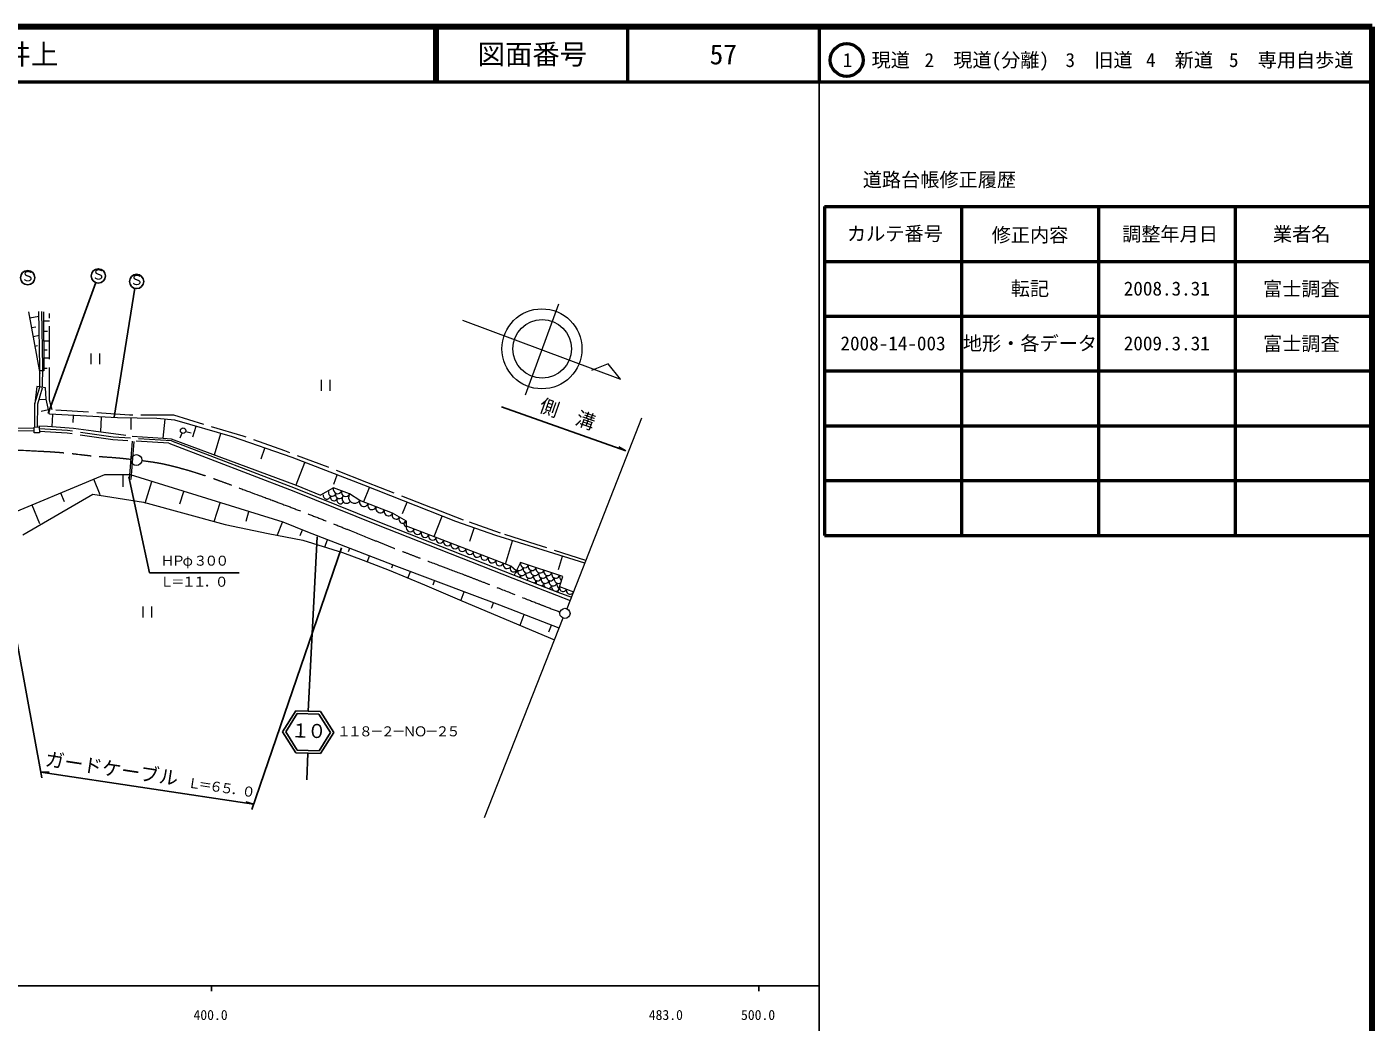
# Model space of a CAD drawing. Units: millimetres, scale not verified. Extents: x 175845757 to 176485757, y 60503629 to 60863629.
# Drawn here: x 176240052 to 176485757, y 60681986 to 60863629 of the extents above; entities that cross this region are included whole.
import ezdxf
from ezdxf.enums import TextEntityAlignment as Align

# ---------------------------------------------------------------- set-up
doc = ezdxf.new("R2010")
doc.units = ezdxf.units.MM
doc.header["$LTSCALE"] = 1000
doc.linetypes.add('CHAIN', pattern=[18.5, 12, -1.5, 3.5, -1.5])
doc.linetypes.add('DASHED', pattern=[7.5, 6, -1.5])
for name, color, linetype, lineweight in [('M-BGD', 7, 'Continuous', 13), ('M-BMK', 2, 'CHAIN', 13), ('M-STR-HTXT', 7, 'Continuous', 25), ('M-STR-STR3', 7, 'Continuous', 13), ('M-STR-STRC', 7, 'Continuous', 25), ('M-TTL', 2, 'Continuous', 140), ('M-TTL-BAND', 7, 'Continuous', 25), ('M-TTL-FRAM', 2, 'Continuous', 50), ('M-TTL-LINE', 7, 'Continuous', 50)]:
    doc.layers.add(name, color=color, linetype=linetype, lineweight=lineweight)
doc.layers.add('M-BMK-HTXT', color=7, linetype='Continuous')
doc.layers.add('M-TTL-TXT', color=7, linetype='Continuous')
doc.styles.add('ＭＳ ゴシック', font='')
doc.styles.get('ＭＳ ゴシック').set_extended_font_data('MS Gothic')

msp = doc.modelspace()

# ---------------------------------------------------------------- linework, layer by layer
at = {"layer": 'M-BGD'}
for p, q in [((176337132, 60813031), (176331038, 60796406)), ((176240324, 60811632), (176242423, 60800392)), ((176242273, 60810763), (176240547, 60810440)), ((176242432, 60801574), (176242258, 60811668)), ((176242932, 60801583), (176242757, 60811677)), ((176243095, 60811619), (176243159, 60800871)), ((176244175, 60809921), (176243105, 60809915)), ((176319636, 60810083), (176348478, 60799355)), ((176241695, 60808851), (176240872, 60808697)), ((176242333, 60807291), (176241175, 60807075)), ((176243803, 60808039), (176243116, 60808035)), ((176241995, 60805403), (176241504, 60805312)), ((176244183, 60806272), (176243127, 60806266)), ((176243774, 60804622), (176243137, 60804618)), ((176244190, 60803145), (176243145, 60803139)), ((176251812, 60802049), (176251812, 60804049)), ((176253312, 60804049), (176253312, 60802049)), ((176242914, 60800884), (176242297, 60800884)), ((176242297, 60800884), (176242361, 60800884)), ((176242404, 60797904), (176242432, 60801574)), ((176242904, 60797900), (176242932, 60801570)), ((176243172, 60800871), (176242914, 60800884)), ((176243777, 60801283), (176243157, 60801279)), ((176243159, 60800871), (176243172, 60800871)), ((176346231, 60802135), (176343170, 60800928)), ((176348478, 60799355), (176346231, 60802135)), ((176241836, 60797985), (176241526, 60794923)), ((176241526, 60794923), (176242404, 60797904)), ((176243464, 60797753), (176241836, 60797985)), ((176242026, 60794850), (176242884, 60797763)), ((176243581, 60795659), (176243464, 60797753)), ((176293863, 60797224), (176293863, 60799224)), ((176295363, 60799224), (176295363, 60797224)), ((176241508, 60790593), (176241526, 60794923)), ((176242346, 60795646), (176243578, 60795714)), ((176244201, 60792946), (176243581, 60795659)), ((176242008, 60790591), (176242026, 60794850)), ((176242668, 60793467), (176244012, 60793774)), ((176256607, 60792286), (176244201, 60792946)), ((176244686, 60790683), (176244804, 60792913)), ((176248479, 60791449), (176248546, 60792715)), ((176241357, 60790590), (176242312, 60790610)), ((176241397, 60789556), (176241357, 60790590)), ((176242312, 60790610), (176242322, 60789566)), ((176253563, 60789714), (176253707, 60792440)), ((176263779, 60792170), (176256607, 60792286)), ((176259090, 60790118), (176259125, 60792246)), ((176267074, 60791860), (176263779, 60792170)), ((176264969, 60788538), (176265298, 60792027)), ((176277619, 60788797), (176267074, 60791860)), ((176270388, 60788827), (176270943, 60790736)), ((176352286, 60792239), (176338691, 60757438)), ((176242322, 60789566), (176241397, 60789556)), ((176259306, 60787988), (176258719, 60781045)), ((176259605, 60787962), (176259018, 60781020)), ((176264969, 60788538), (176266392, 60788437)), ((176266001, 60787630), (176288836, 60778896)), ((176266392, 60788437), (176289237, 60779982)), ((176266442, 60788103), (176289055, 60779454)), ((176274342, 60785518), (176275475, 60789420)), ((176288474, 60785037), (176277619, 60788797)), ((176282815, 60784792), (176283497, 60786761)), ((176301616, 60779997), (176288474, 60785037)), ((176289231, 60780071), (176290794, 60784147)), ((176254235, 60781867), (176234216, 60773511)), ((176253455, 60778239), (176252282, 60781052)), ((176258979, 60781867), (176254235, 60781867)), ((176257619, 60779662), (176257619, 60781867)), ((176286875, 60773207), (176258979, 60781867)), ((176261677, 60776711), (176262900, 60780650)), ((176296090, 60780192), (176296733, 60781869)), ((176239301, 60770931), (176252072, 60778369)), ((176246920, 60776975), (176246266, 60778541)), ((176252072, 60778369), (176261334, 60776895)), ((176268002, 60776606), (176268699, 60778849)), ((176288836, 60778896), (176303913, 60772811)), ((176289055, 60779454), (176304136, 60773368)), ((176289237, 60779982), (176293685, 60778145)), ((176296061, 60779472), (176293685, 60778145)), ((176298995, 60778424), (176296061, 60779472)), ((176300847, 60777166), (176298995, 60778424)), ((176318402, 60773329), (176301616, 60779997)), ((176301618, 60777005), (176302644, 60779589)), ((176242440, 60772916), (176241009, 60776346)), ((176261334, 60776895), (176276280, 60772825)), ((176274274, 60773353), (176275340, 60776788)), ((176306856, 60774896), (176300847, 60777166)), ((176308679, 60774786), (176309504, 60776864)), ((176276280, 60772825), (176284139, 60771141)), ((176280083, 60773446), (176280612, 60775151)), ((176285822, 60770940), (176286745, 60773258)), ((176291358, 60771422), (176286875, 60773207)), ((176303913, 60772811), (176328806, 60763001)), ((176304136, 60773368), (176329025, 60763560)), ((176309371, 60773393), (176306856, 60774896)), ((176309371, 60772485), (176309371, 60773393)), ((176314449, 60770589), (176315927, 60774312)), ((176325729, 60770770), (176318402, 60773329)), ((176284139, 60771141), (176290454, 60769949)), ((176289992, 60770799), (176290392, 60771806)), ((176307644, 60765143), (176291358, 60771422)), ((176328447, 60765218), (176309371, 60772485)), ((176320945, 60769782), (176321772, 60772152)), ((176334375, 60768134), (176325729, 60770770)), ((176290454, 60769949), (176297681, 60767703)), ((176294489, 60768738), (176294985, 60770024)), ((176298820, 60767860), (176299043, 60768459)), ((176327441, 60765586), (176328742, 60769852)), ((176341939, 60765752), (176334375, 60768134)), ((176297681, 60767703), (176301470, 60766300)), ((176301470, 60766300), (176306241, 60764475)), ((176302251, 60766055), (176302643, 60767071)), ((176306693, 60764891), (176306901, 60765430)), ((176330229, 60765882), (176329025, 60763560)), ((176337950, 60763332), (176330229, 60765882)), ((176337125, 60764618), (176337884, 60767029)), ((176306241, 60764475), (176312697, 60761809)), ((176321377, 60759940), (176307644, 60765143)), ((176309655, 60763040), (176310099, 60764213)), ((176329445, 60764370), (176328447, 60765218)), ((176328806, 60763001), (176336797, 60759898)), ((176329025, 60763560), (176337011, 60760458)), ((176337011, 60760458), (176337950, 60763332)), ((176312697, 60761809), (176319503, 60758862)), ((176314256, 60761824), (176314525, 60762536)), ((176337358, 60761520), (176339892, 60760512)), ((176319385, 60759074), (176319922, 60760491)), ((176319503, 60758862), (176336393, 60751731)), ((176326444, 60758103), (176321377, 60759940)), ((176324938, 60757541), (176325294, 60758520)), ((176337252, 60753911), (176326444, 60758103)), ((176336797, 60759898), (176339294, 60758961)), ((176337011, 60760458), (176339505, 60759523)), ((176261291, 60755862), (176261291, 60757862)), ((176262791, 60757862), (176262791, 60755862)), ((176337957, 60755700), (176323602, 60719274)), ((176330121, 60754420), (176330882, 60756382)), ((176335357, 60753204), (176335843, 60754458))]:
    msp.add_line(p, q, dxfattribs=at)
at = {"layer": 'M-BGD', "linetype": 'DASHED'}
for p, q in [((176244206, 60795490), (176244172, 60811310)), ((176244658, 60793751), (176244206, 60795490)), ((176258809, 60792778), (176244658, 60793751)), ((176266876, 60792743), (176258809, 60792778)), ((176279532, 60788919), (176266876, 60792743)), ((176237642, 60790452), (176241364, 60790409)), ((176242259, 60790789), (176243798, 60790761)), ((176247457, 60789962), (176242315, 60790297)), ((176243798, 60790761), (176248558, 60790369)), ((176248558, 60790369), (176252197, 60789893)), ((176237636, 60789952), (176241358, 60789909)), ((176247405, 60789465), (176242320, 60789796)), ((176255737, 60788261), (176247405, 60789465)), ((176255788, 60788759), (176247457, 60789962)), ((176252197, 60789893), (176259280, 60788941)), ((176266001, 60787630), (176255737, 60788261)), ((176266442, 60788103), (176255788, 60788759)), ((176259280, 60788941), (176264969, 60788538)), ((176287146, 60786241), (176279532, 60788919)), ((176295074, 60783251), (176287146, 60786241)), ((176302166, 60780504), (176295074, 60783251)), ((176314127, 60775811), (176302166, 60780504)), ((176319794, 60773585), (176314127, 60775811)), ((176326539, 60771256), (176319794, 60773585)), ((176333076, 60769170), (176326539, 60771256)), ((176342131, 60766243), (176333076, 60769170))]:
    msp.add_line(p, q, dxfattribs=at)
at = {"layer": 'M-BGD'}
for centre, radius in [((176334119, 60804871), 7304), ((176334179, 60804859), 5355)]:
    msp.add_circle(centre, radius, dxfattribs=at)
for centre, radius, start, end in [((176294829, 60778118), 678, 169.79603, 349.79603), ((176295804, 60778652), 677, 165.14139, 345.14139), ((176296124, 60777798), 659, 162.29957, 342.29957), ((176296794, 60779210), 779, 160.34618, 340.34618), ((176297139, 60778265), 714, 162.58203, 342.58203), ((176298262, 60778686), 779, 160.34618, 340.34618), ((176298421, 60777504), 813, 137.663, 317.663), ((176299921, 60777795), 1119, 145.81388, 325.81388), ((176297299, 60777237), 656, 146.63363, 326.63363), ((176301598, 60776883), 803, 159.29807, 339.29807), ((176303100, 60776315), 803, 159.29807, 339.29807), ((176304603, 60775747), 803, 159.29807, 339.29807), ((176306105, 60775179), 803, 159.29807, 339.29807), ((176307485, 60774520), 732, 149.15341, 329.15341), ((176308743, 60773769), 732, 149.15341, 329.15341), ((176309371, 60772939), 454, 90, 270), ((176310053, 60772225), 729, 159.14554, 339.14554), ((176311415, 60771706), 729, 159.14554, 339.14554), ((176312778, 60771187), 729, 159.14554, 339.14554), ((176314140, 60770668), 729, 159.14554, 339.14554), ((176315503, 60770149), 729, 159.14554, 339.14554), ((176316865, 60769630), 729, 159.14554, 339.14554), ((176318228, 60769111), 729, 159.14554, 339.14554), ((176319590, 60768592), 729, 159.14554, 339.14554), ((176320953, 60768073), 729, 159.14554, 339.14554), ((176322315, 60767554), 729, 159.14554, 339.14554), ((176323678, 60767035), 729, 159.14554, 339.14554), ((176325041, 60766516), 729, 159.14554, 339.14554), ((176326403, 60765997), 729, 159.14554, 339.14554), ((176327766, 60765478), 729, 159.14554, 339.14554), ((176329516, 60766117), 750, 323.47014, 341.72058), ((176330941, 60765647), 750, 161.72162, 341.72075), ((176329516, 60766117), 750, 341.72058, 341.72075), ((176330941, 60765647), 750, 161.72075, 161.72162), ((176330464, 60766594), 750, 251.72075, 251.98882), ((176328946, 60764794), 655, 139.61755, 319.61755), ((176329046, 60764693), 750, 284.67403, 341.72075), ((176329993, 60765170), 750, 233.47, 341.72075), ((176330470, 60764222), 750, 161.72075, 341.72075), ((176329523, 60763745), 750, 310.64033, 341.72075), ((176330947, 60763275), 750, 161.72075, 193.82588), ((176331418, 60764699), 750, 161.72075, 341.72075), ((176331895, 60763752), 750, 161.72075, 341.72075), ((176330947, 60763275), 750, 303.72681, 341.72075), ((176332365, 60765176), 750, 161.72075, 341.72075), ((176332842, 60764229), 750, 161.72075, 341.72075), ((176333319, 60763281), 750, 161.72075, 341.72075), ((176333789, 60764706), 750, 161.72075, 341.72075), ((176334266, 60763758), 750, 161.72075, 341.72075), ((176334743, 60762811), 750, 161.72075, 341.72075), ((176335214, 60764235), 750, 161.72075, 341.72075), ((176335691, 60763288), 750, 161.72075, 341.72075), ((176336638, 60763765), 750, 161.72075, 341.72075), ((176337115, 60762817), 750, 161.72075, 309.5719), ((176338062, 60763294), 750, 161.72075, 242.79899), ((176332372, 60762805), 750, 296.1623, 341.72075), ((176333796, 60762334), 750, 161.72075, 210.01653), ((176333796, 60762334), 750, 287.53616, 341.72075), ((176335220, 60761864), 750, 161.72075, 220.72199), ((176335220, 60761864), 750, 276.83069, 341.72075), ((176336168, 60762341), 750, 161.72075, 341.72075), ((176336644, 60761393), 750, 161.72075, 238.91469), ((176336644, 60761393), 750, 258.638, 310.26838), ((176337592, 60761870), 750, 161.72075, 243.17269), ((176337991, 60761268), 682, 158.32691, 338.32691), ((176339258, 60760764), 682, 158.32691, 338.32691)]:
    msp.add_arc(centre, radius, start, end, dxfattribs=at)
at = {"layer": 'M-BMK', "linetype": 'Continuous'}
for centre, radius in [((176260058, 60784578), 988), ((176338333, 60756585), 925)]:
    msp.add_circle(centre, radius, dxfattribs=at)
at = {"layer": 'M-BMK'}
for points in [[(176160947, 60785958), (176163044, 60786313), (176165142, 60786669), (176167251, 60786944), (176169508, 60787238), (176171778, 60787440), (176174052, 60787551), (176176498, 60787671), (176178948, 60787685), (176181396, 60787647), (176184511, 60787600), (176187623, 60787469), (176190737, 60787371), (176197053, 60787173), (176203373, 60787108), (176209694, 60787056), (176217986, 60786988), (176226281, 60786941), (176234563, 60786583), (176236730, 60786490), (176238897, 60786375), (176241066, 60786268), (176243104, 60786168), (176245144, 60786074), (176247175, 60785874), (176248832, 60785710), (176250482, 60785475), (176252140, 60785322), (176253675, 60785181), (176255217, 60785109), (176256752, 60784967), (176257526, 60784896), (176258298, 60784806), (176259071, 60784716)], [(176261042, 60784487), (176262135, 60784347), (176263228, 60784206), (176264310, 60784004), (176265255, 60783828), (176266191, 60783604), (176267122, 60783362), (176268735, 60782944), (176270332, 60782471), (176271914, 60781952), (176274330, 60781159), (176276710, 60780259), (176279094, 60779371), (176281358, 60778528), (176283626, 60777697), (176285888, 60776849), (176289880, 60775353), (176293855, 60773806), (176297814, 60772221), (176300949, 60770966), (176304075, 60769686), (176307218, 60768454), (176312448, 60766402), (176317729, 60764480), (176322972, 60762461), (176325806, 60761369), (176328629, 60760248), (176331457, 60759138), (176332494, 60758731), (176333532, 60758324), (176334572, 60757922), (176335520, 60757554), (176336470, 60757189), (176337420, 60756824)]]:
    msp.add_open_spline(points, degree=3, knots=[0, 0, 0, 0, 1, 1, 1, 2, 2, 2, 3, 3, 3, 4, 4, 4, 5, 5, 5, 6, 6, 6, 7, 7, 7, 8, 8, 8, 9, 9, 9, 10, 10, 10, 11, 11, 11, 11], dxfattribs=at)
at = {"layer": 'M-STR-HTXT'}
for p, q in [((176243909, 60793051), (176252637, 60816959)), ((176255974, 60792416), (176259744, 60815917)), ((176326763, 60794268), (176349456, 60786269)), ((176349456, 60786269), (176348149, 60787006)), ((176262451, 60763968), (176258641, 60781494)), ((176281119, 60720775), (176297503, 60768540)), ((176242803, 60726554), (176235400, 60766889)), ((176278834, 60763968), (176262451, 60763968)), ((176242612, 60727594), (176244112, 60727631)), ((176242612, 60727594), (176281449, 60721737)), ((176281449, 60721737), (176280027, 60722215))]:
    msp.add_line(p, q, dxfattribs=at)
for centre in [(176253098, 60818175), (176240194, 60817861), (176260083, 60817172)]:
    msp.add_circle(centre, 1300, dxfattribs=at)
at = {"layer": 'M-STR-STR3'}
for p, q in [((176268379, 60789480), (176267989, 60788560)), ((176269059, 60789810), (176270029, 60789550))]:
    msp.add_line(p, q, dxfattribs=at)
msp.add_circle((176268582, 60789942), 500, dxfattribs=at)
at = {"layer": 'M-STR-STRC'}
for p, q in [((176293058, 60770572), (176291448, 60738734)), ((176289146, 60738800), (176286736, 60734957)), ((176289146, 60738800), (176293680, 60738670)), ((176293680, 60738670), (176296090, 60734827)), ((176289418, 60738292), (176287326, 60734957)), ((176289418, 60738292), (176293399, 60738178)), ((176293399, 60738178), (176295500, 60734827)), ((176286736, 60734957), (176289146, 60731114)), ((176287326, 60734957), (176289428, 60731606)), ((176295500, 60734827), (176293409, 60731492)), ((176296090, 60734827), (176293680, 60730984)), ((176289146, 60731114), (176293680, 60730984)), ((176289428, 60731606), (176293409, 60731492)), ((176291183, 60726226), (176291368, 60731051))]:
    msp.add_line(p, q, dxfattribs=at)
at = {"layer": 'M-TTL'}
for p, q in [((176485757, 60863629), (175845757, 60863629)), ((176485757, 60503629), (176485757, 60863629))]:
    msp.add_line(p, q, dxfattribs=at)
at = {"layer": 'M-TTL-BAND'}
for p, q in [((176384757, 60503629), (176384757, 60853629)), ((175845757, 60688629), (176384757, 60688629)), ((176273757, 60688629), (176273757, 60687629)), ((176373757, 60688629), (176373757, 60687629))]:
    msp.add_line(p, q, dxfattribs=at)
at = {"layer": 'M-TTL-FRAM'}
for p, q in [((176385757, 60830826), (176385757, 60770826)), ((176385757, 60830826), (176485757, 60830826)), ((176385757, 60770826), (176485757, 60770826))]:
    msp.add_line(p, q, dxfattribs=at)
at = {"layer": 'M-TTL-LINE'}
for p, q in [((176314504, 60863629), (176314504, 60853629)), ((176315004, 60863629), (176315004, 60853629)), ((176349754, 60863629), (176349754, 60853629)), ((176384757, 60863629), (176384757, 60853629)), ((175845757, 60853629), (176485757, 60853629)), ((176410757, 60830826), (176410757, 60770826)), ((176435757, 60830826), (176435757, 60770826)), ((176460757, 60830826), (176460757, 60770826)), ((176385757, 60820826), (176485757, 60820826)), ((176385757, 60810826), (176485757, 60810826)), ((176385757, 60800826), (176485757, 60800826)), ((176385757, 60790826), (176485757, 60790826)), ((176385757, 60780826), (176485757, 60780826))]:
    msp.add_line(p, q, dxfattribs=at)
msp.add_circle((176389788, 60857587), 3000, dxfattribs=at)

# ---------------------------------------------------------------- texts
at = {"layer": 'M-BMK-HTXT', "style": 'ＭＳ ゴシック'}
for s, p in [('１', (176296712, 60733587)), ('１', (176298712, 60733587)), ('８', (176300712, 60733587)), ('２', (176304712, 60733587)), ('Ｎ', (176308712, 60733587)), ('Ｏ', (176310712, 60733587)), ('２', (176314712, 60733587)), ('５', (176316712, 60733587)), ('－', (176302712, 60733587)), ('－', (176306712, 60733587)), ('－', (176312712, 60733587))]:
    msp.add_text(s, height=1833, dxfattribs=at).set_placement(p, align=Align.BOTTOM_LEFT)
at = {"layer": 'M-STR-HTXT', "style": 'ＭＳ ゴシック'}
for s, p in [('Ｓ', (176238962, 60816656)), ('Ｓ', (176251867, 60816970)), ('Ｓ', (176258851, 60815967)), ('Ｈ', (176264488, 60764737)), ('Ｐ', (176266488, 60764737)), ('φ', (176268488, 60764737)), ('３', (176270488, 60764737)), ('０', (176272488, 60764737)), ('０', (176274488, 60764737)), ('Ｌ', (176264375, 60760895)), ('１', (176268375, 60760895)), ('１', (176270375, 60760895)), ('０', (176274375, 60760895)), ('＝', (176266375, 60760895)), ('．', (176272375, 60760895))]:
    msp.add_text(s, height=1833, dxfattribs=at).set_placement(p, align=Align.BOTTOM_LEFT)
for s, height, rotation, p in [('側\u3000溝', 2566, 340.582, (176333165, 60792791)), ('ガードケーブル', 2566, 351.424, (176243132, 60728047)), ('Ｌ', 1833, 351.424, (176269208, 60724288)), ('＝', 1833, 351.424, (176271185, 60723990)), ('６', 1833, 351.424, (176273163, 60723692)), ('５', 1833, 351.424, (176275141, 60723393)), ('．', 1833, 351.424, (176277118, 60723095)), ('０', 1833, 351.424, (176279096, 60722797))]:
    msp.add_text(s, height=height, rotation=rotation, dxfattribs=at).set_placement(p, align=Align.BOTTOM_LEFT)
at = {"layer": 'M-STR-STRC', "style": 'ＭＳ ゴシック'}
for s, p in [('１', (176288208, 60733200)), ('０', (176291206, 60733114))]:
    msp.add_text(s, height=2566, rotation=358.358, dxfattribs=at).set_placement(p, align=Align.BOTTOM_LEFT)
at = {"layer": 'M-TTL-BAND', "style": 'ＭＳ ゴシック'}
for s, p in [('400.0', (176273601, 60681824)), ('483.0', (176356757, 60681824)), ('500.0', (176373601, 60681824))]:
    msp.add_text(s, height=1833, dxfattribs=at).set_placement(p, align=Align.BOTTOM_CENTER)
at = {"layer": 'M-TTL-TXT', "style": 'ＭＳ ゴシック'}
msp.add_text('萩市大字福井上', height=3666, dxfattribs=at).set_placement((176210781, 60858629), align=Align.MIDDLE_LEFT)
for s, height, p in [('図面番号', 3666, (176332379, 60858629)), ('57', 3666, (176367254, 60858629)), ('1\u3000現道', 2566, (176395205, 60857587)), ('2\u3000現道(分離)', 2566, (176415376, 60857587)), ('3\u3000旧道', 2566, (176435878, 60857587)), ('4\u3000新道', 2566, (176450581, 60857587)), ('5\u3000専用自歩道', 2566, (176470985, 60857587)), ('道路台帳修正履歴', 2566, (176406725, 60835742)), ('カルテ番号', 2566, (176398596, 60825906)), ('修正内容', 2566, (176423266, 60825652)), ('調整年月日', 2566, (176448846, 60825826)), ('業者名', 2566, (176472891, 60825826)), ('転記', 2566, (176423257, 60815874)), ('2008.3.31', 2566, (176448257, 60815874)), ('富士調査', 2566, (176472834, 60815818)), ('地形・各データ', 2566, (176423257, 60805874)), ('富士調査', 2566, (176472834, 60805818)), ('2008-14-003', 2566, (176398257, 60805874)), ('2009.3.31', 2566, (176448257, 60805874))]:
    msp.add_text(s, height=height, dxfattribs=at).set_placement(p, align=Align.MIDDLE_CENTER)

doc.saveas('drawing.dxf')
